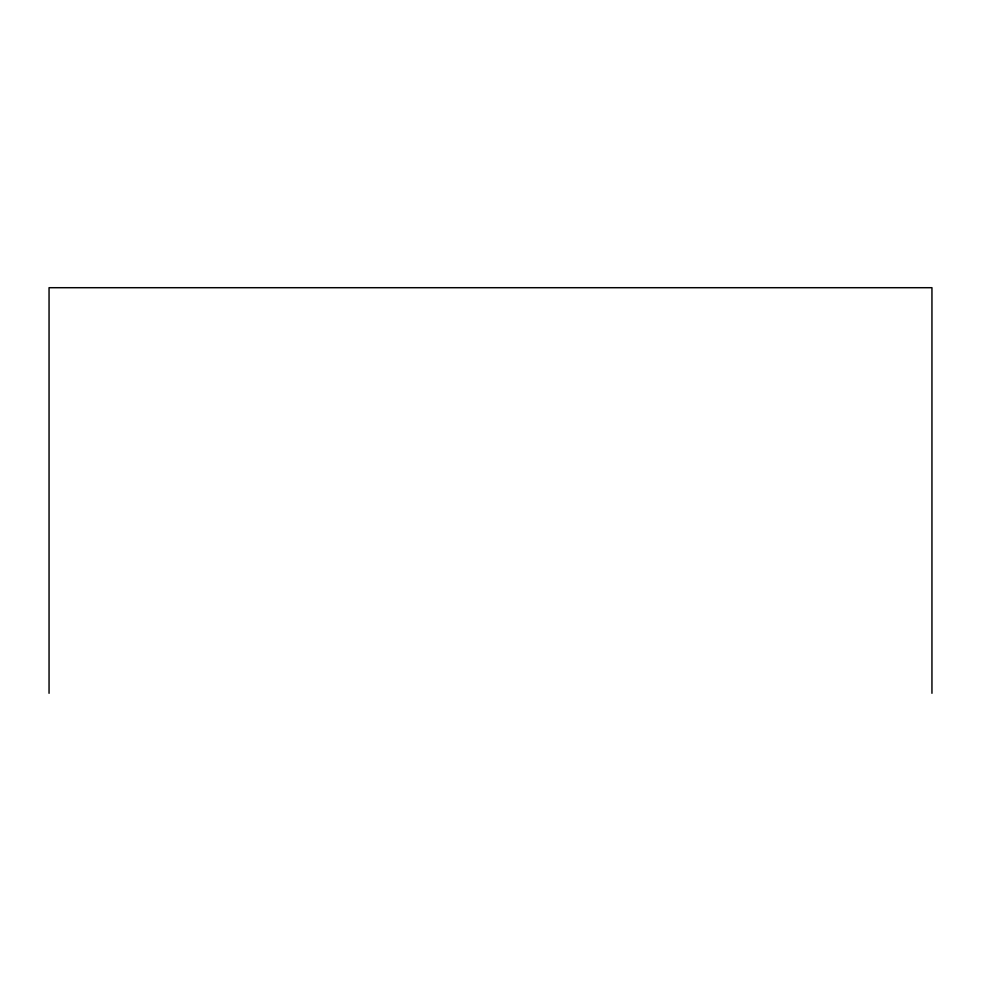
<?xml version="1.0" encoding="UTF-8"?>
<svg xmlns="http://www.w3.org/2000/svg" width="981" height="981" viewBox="0 0 981 981"><rect width="100%" height="100%" fill="white"/><g stroke="black" fill="none" stroke-linecap="round" stroke-linejoin="round"><path stroke-width="1.47" d="M931.95 693.297L931.95 287.703L49.05 287.703L49.05 693.297"/></g></svg>
